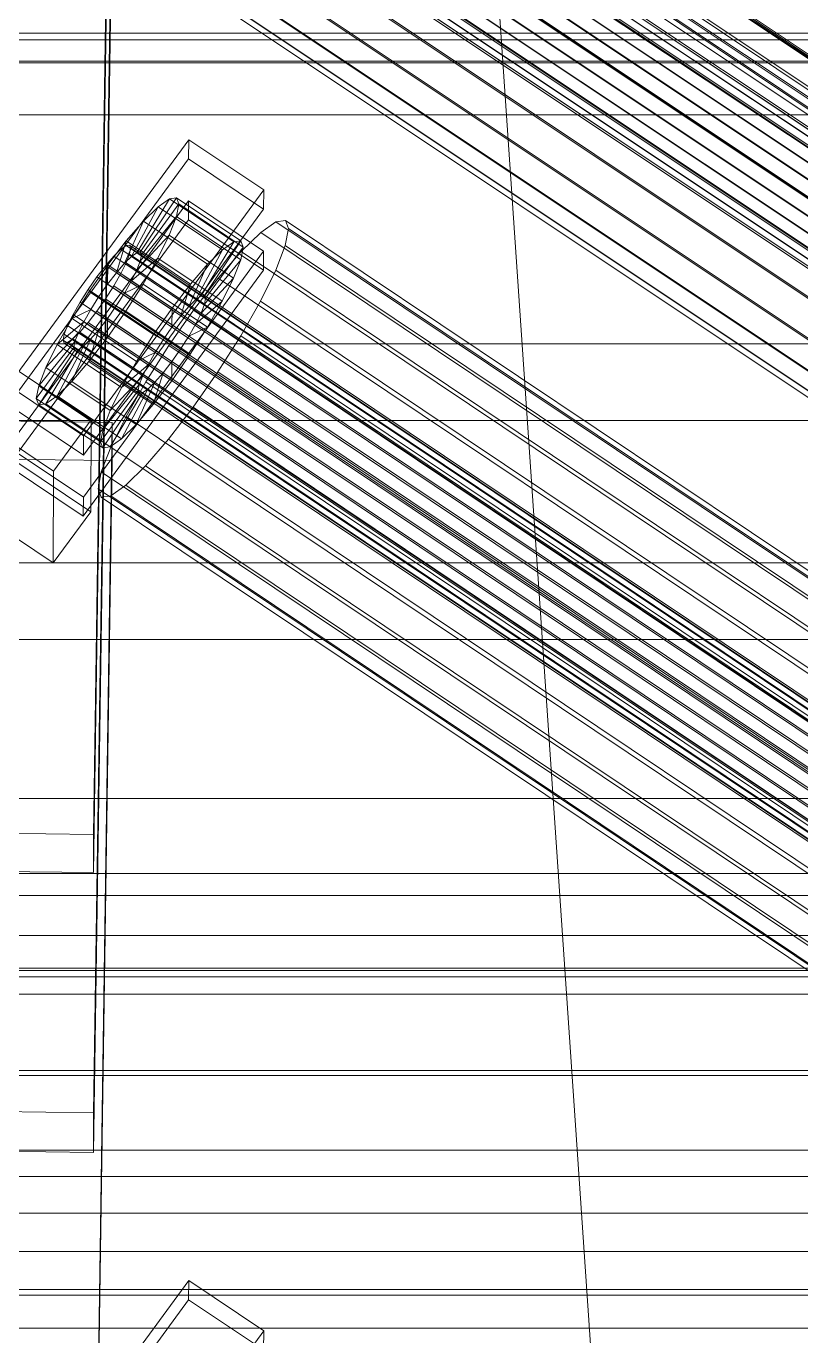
# Model space of a CAD drawing. Header units: millimetres. Extents: x -1970 to 34302, y -65268 to 6837.
# Drawn here: x -370.8 to -252.4, y -33264.8 to -33064.7 of the extents above; entities that cross this region are included whole.
import ezdxf

# ---------------------------------------------------------------- set-up
doc = ezdxf.new("R2010")
doc.units = ezdxf.units.MM
for name, color, linetype, lineweight in [('frontal_C01', 7, 'Continuous', 0), ('frontal_C02', 7, 'Continuous', 0), ('frontal_C02-briq', 7, 'Continuous', 0), ('frontal_mezcladora', 7, 'Continuous', 0)]:
    doc.layers.add(name, color=color, linetype=linetype, lineweight=lineweight)

msp = doc.modelspace()

# ---------------------------------------------------------------- linework, layer by layer
at = {"layer": 'frontal_C01'}
for p, q in [((-357.415, -33012.466), (-143.617, -33155.144)), ((-356.348, -33011.447), (-142.549, -33154.125)), ((-355.53, -33010.899), (-141.731, -33153.577)), ((-355.022, -33012.276), (-141.224, -33154.954)), ((-355.017, -33010.858), (-141.218, -33153.536)), ((-354.844, -33011.328), (-141.045, -33154.006)), ((-337.95, -33011.586), (-153.641, -33134.584)), ((-358.659, -33013.885), (-144.861, -33156.563)), ((-355.541, -33013.638), (-141.742, -33156.316)), ((-146.196, -33158.287), (-359.995, -33015.609)), ((-356.363, -33015.321), (-142.565, -33157.999)), ((-341.461, -33015.592), (-157.152, -33138.591)), ((-332.659, -33014.895), (-148.35, -33137.893)), ((-361.332, -33017.52), (-147.533, -33160.197)), ((-357.434, -33017.211), (-143.635, -33159.888)), ((-362.578, -33019.487), (-148.779, -33162.164)), ((-358.68, -33019.178), (-144.881, -33161.855)), ((-160.922, -33143.455), (-345.231, -33020.457)), ((-334.981, -33019.645), (-150.672, -33142.643)), ((-363.648, -33021.376), (-149.85, -33164.054)), ((-360.017, -33021.088), (-146.218, -33163.766)), ((-364.989, -33024.421), (-151.191, -33167.099)), ((-364.471, -33023.059), (-150.672, -33165.737)), ((-362.596, -33024.231), (-148.798, -33166.909)), ((-361.352, -33022.812), (-147.554, -33165.49)), ((-365.168, -33025.369), (-151.369, -33168.047)), ((-364.995, -33025.839), (-151.196, -33168.517)), ((-364.482, -33025.798), (-150.683, -33168.476)), ((-363.664, -33025.25), (-149.865, -33167.928)), ((-349.002, -33025.849), (-164.693, -33148.847)), ((-338.003, -33024.977), (-153.694, -33147.975)), ((-341.52, -33030.528), (-157.211, -33153.526)), ((-352.519, -33031.4), (-168.21, -33154.398)), ((-345.291, -33035.92), (-160.982, -33158.918)), ((-357.646, -33037.741), (-360.514, -33230.741)), ((-355.541, -33036.732), (-171.232, -33159.73)), ((-357.863, -33041.482), (-173.554, -33164.48)), ((-349.061, -33040.784), (-164.752, -33163.782)), ((-360.514, -33236.829), (-357.646, -33043.829)), ((-359.326, -33045.326), (-175.016, -33168.324)), ((-352.572, -33044.791), (-168.263, -33167.789)), ((-359.83, -33048.002), (-175.521, -33171)), ((-355.584, -33047.666), (-171.275, -33170.664)), ((-359.341, -33049.328), (-175.032, -33172.326)), ((-357.893, -33049.213), (-173.584, -33172.212)), ((-450, -33065.73), (450, -33065.73)), ((-425, -33070.293), (425, -33070.293)), ((980, -33203.654), (-980, -33203.654)), ((980, -33208.654), (-980, -33208.654)), ((-425, -33225.051), (425, -33225.051)), ((-360.514, -33230.741), (-378.512, -33230.498)), ((-360.514, -33236.829), (-360.514, -33230.741)), ((425, -33236.482), (-425, -33236.482)), ((-378.512, -33236.586), (-360.514, -33236.829)), ((425, -33240.513), (-425, -33240.513)), ((-425, -33251.944), (425, -33251.944)), ((980, -33258.654), (-980, -33258.654)), ((980, -33263.654), (-980, -33263.654))]:
    msp.add_line(p, q, dxfattribs=at)
at = {"layer": 'frontal_C02'}
for p, q in [((-357.646, -32994.438), (-360.514, -33188.205)), ((-357.863, -32998.23), (-173.554, -33121.714)), ((-360.514, -33194.05), (-357.646, -33000.283)), ((-359.326, -33002.007), (-175.016, -33125.491)), ((-352.572, -33001.089), (-168.263, -33124.573)), ((-359.83, -33004.607), (-175.521, -33128.09)), ((-355.584, -33004.029), (-171.275, -33127.513)), ((-359.341, -33005.85), (-175.032, -33129.334)), ((-357.893, -33005.653), (-173.584, -33129.137)), ((425, -33066.756), (-425, -33066.756)), ((-425, -33078.232), (425, -33078.232)), ((-373.501, -33119.611), (-345.969, -33082.018)), ((-345.981, -33084.941), (-345.969, -33082.018)), ((-345.969, -33082.018), (-334.501, -33089.701)), ((-345.981, -33084.941), (-373.513, -33122.534)), ((-334.513, -33092.624), (-345.981, -33084.941)), ((-334.501, -33089.701), (-362.033, -33127.294)), ((-334.501, -33089.701), (-334.513, -33092.624)), ((-373.539, -33128.963), (-346.008, -33091.371)), ((-362.045, -33130.217), (-334.513, -33092.624)), ((-354.71, -33099.874), (-350.645, -33092.269)), ((-353.892, -33099.298), (-348.918, -33091.054)), ((-353.378, -33099.228), (-347.835, -33090.907)), ((-353.205, -33099.669), (-347.47, -33091.837)), ((-350.645, -33092.269), (-352.899, -33094.468)), ((-348.918, -33091.054), (-350.645, -33092.269)), ((-350.645, -33092.269), (-340.816, -33098.855)), ((-347.835, -33090.907), (-348.918, -33091.054)), ((-348.918, -33091.054), (-339.088, -33097.64)), ((-347.847, -33093.781), (-347.47, -33091.837)), ((-347.835, -33090.907), (-338.005, -33097.493)), ((-347.47, -33091.837), (-347.835, -33090.907)), ((-347.47, -33091.837), (-337.64, -33098.423)), ((-346.02, -33094.293), (-346.008, -33091.371)), ((-346.008, -33091.371), (-334.539, -33099.054)), ((-346.02, -33094.293), (-373.551, -33131.886)), ((-355.777, -33100.915), (-352.899, -33094.468)), ((-352.899, -33094.468), (-355.525, -33097.503)), ((-353.384, -33100.59), (-347.847, -33093.781)), ((-352.899, -33094.468), (-343.069, -33101.054)), ((-348.941, -33096.607), (-347.847, -33093.781)), ((-347.847, -33093.781), (-338.017, -33100.367)), ((-334.551, -33101.977), (-346.02, -33094.293)), ((-332.629, -33094.559), (-334.938, -33096.183)), ((-331.181, -33094.362), (-332.629, -33094.559)), ((-332.629, -33094.559), (-148.32, -33218.043)), ((-330.692, -33095.606), (-331.181, -33094.362)), ((-331.181, -33094.362), (-146.872, -33217.846)), ((-353.902, -33101.929), (-348.941, -33096.607)), ((-350.678, -33100.122), (-348.941, -33096.607)), ((-348.941, -33096.607), (-339.111, -33103.193)), ((-334.938, -33096.183), (-337.95, -33099.123)), ((-334.938, -33096.183), (-150.629, -33219.667)), ((-331.197, -33098.205), (-330.692, -33095.606)), ((-330.692, -33095.606), (-146.383, -33219.09)), ((-355.525, -33097.503), (-358.345, -33101.165)), ((-357.021, -33102.353), (-355.525, -33097.503)), ((-355.53, -33098.201), (-356.348, -33098.776)), ((-355.017, -33098.131), (-355.53, -33098.201)), ((-355.53, -33098.201), (-141.731, -33241.442)), ((-355.525, -33097.503), (-345.695, -33104.088)), ((-355.022, -33099.492), (-354.844, -33098.571)), ((-354.844, -33098.571), (-355.017, -33098.131)), ((-355.017, -33098.131), (-141.218, -33241.372)), ((-354.844, -33098.571), (-141.045, -33241.813)), ((-339.088, -33097.64), (-344.062, -33105.884)), ((-338.005, -33097.493), (-343.549, -33105.814)), ((-337.64, -33098.423), (-343.376, -33106.255)), ((-340.816, -33098.855), (-339.088, -33097.64)), ((-339.088, -33097.64), (-338.005, -33097.493)), ((-337.64, -33098.423), (-338.017, -33100.367)), ((-338.005, -33097.493), (-337.64, -33098.423)), ((-332.659, -33101.983), (-331.197, -33098.205)), ((-331.197, -33098.205), (-146.887, -33221.689)), ((-334.539, -33099.054), (-362.071, -33136.647)), ((-357.415, -33099.818), (-358.659, -33101.255)), ((-356.348, -33098.776), (-357.415, -33099.818)), ((-357.415, -33099.818), (-143.617, -33243.059)), ((-356.348, -33098.776), (-142.549, -33242.017)), ((-355.777, -33100.915), (-354.71, -33099.874)), ((-355.541, -33100.831), (-355.022, -33099.492)), ((-355.022, -33099.492), (-141.224, -33242.734)), ((-354.725, -33103.594), (-350.678, -33100.122)), ((-354.71, -33099.874), (-353.892, -33099.298)), ((-344.88, -33106.459), (-354.71, -33099.874)), ((-353.384, -33100.59), (-353.902, -33101.929)), ((-353.892, -33099.298), (-353.378, -33099.228)), ((-344.062, -33105.884), (-353.892, -33099.298)), ((-353.205, -33099.669), (-353.384, -33100.59)), ((-343.554, -33107.176), (-353.384, -33100.59)), ((-343.549, -33105.814), (-353.378, -33099.228)), ((-353.378, -33099.228), (-353.205, -33099.669)), ((-343.376, -33106.255), (-353.205, -33099.669)), ((-352.938, -33104.087), (-350.678, -33100.122)), ((-350.678, -33100.122), (-340.848, -33106.708)), ((-340.816, -33098.855), (-344.88, -33106.459)), ((-338.017, -33100.367), (-343.554, -33107.176)), ((-343.069, -33101.054), (-340.816, -33098.855)), ((-337.95, -33099.123), (-341.461, -33103.18)), ((-338.017, -33100.367), (-339.111, -33103.193)), ((-337.95, -33099.123), (-153.641, -33222.607)), ((-334.539, -33099.054), (-334.551, -33101.977)), ((-362.083, -33139.57), (-334.551, -33101.977)), ((-358.345, -33101.165), (-361.166, -33105.205)), ((-358.659, -33101.255), (-359.995, -33102.99)), ((-358.659, -33101.255), (-144.861, -33244.496)), ((-358.345, -33101.165), (-358.357, -33104.087)), ((-358.357, -33104.087), (-357.021, -33102.353)), ((-348.515, -33107.75), (-358.345, -33101.165)), ((-357.434, -33104.374), (-356.363, -33102.496)), ((-357.021, -33102.353), (-355.777, -33100.915)), ((-347.191, -33108.938), (-357.021, -33102.353)), ((-356.363, -33102.496), (-355.541, -33100.831)), ((-356.363, -33102.496), (-142.565, -33245.737)), ((-345.947, -33107.501), (-355.777, -33100.915)), ((-355.541, -33100.831), (-141.742, -33244.072)), ((-353.902, -33101.929), (-354.725, -33103.594)), ((-344.073, -33108.514), (-353.902, -33101.929)), ((-343.069, -33101.054), (-345.947, -33107.501)), ((-345.695, -33104.088), (-343.069, -33101.054)), ((-334.981, -33106.682), (-332.659, -33101.983)), ((-332.659, -33101.983), (-148.35, -33225.467)), ((-359.995, -33102.99), (-361.332, -33104.904)), ((-146.196, -33246.231), (-359.995, -33102.99)), ((-359.693, -33106.001), (-358.357, -33104.087)), ((-358.68, -33106.337), (-357.434, -33104.374)), ((-358.357, -33104.087), (-348.527, -33110.673)), ((-357.434, -33104.374), (-143.635, -33247.615)), ((-354.725, -33103.594), (-355.796, -33105.471)), ((-355.796, -33105.471), (-352.938, -33104.087)), ((-355.569, -33108.23), (-352.938, -33104.087)), ((-344.895, -33110.179), (-354.725, -33103.594)), ((-352.938, -33104.087), (-343.108, -33110.672)), ((-348.515, -33107.75), (-345.695, -33104.088)), ((-345.695, -33104.088), (-347.191, -33108.938)), ((-341.461, -33103.18), (-345.231, -33108.075)), ((-339.111, -33103.193), (-344.073, -33108.514)), ((-341.461, -33103.18), (-157.152, -33226.664)), ((-339.111, -33103.193), (-340.848, -33106.708)), ((-361.166, -33105.205), (-363.797, -33109.349)), ((-361.332, -33104.904), (-362.578, -33106.866)), ((-361.332, -33104.904), (-147.533, -33248.145)), ((-359.693, -33106.001), (-361.166, -33105.205)), ((-361.166, -33105.205), (-351.336, -33111.791)), ((-360.939, -33107.964), (-359.693, -33106.001)), ((-360.017, -33108.25), (-358.68, -33106.337)), ((-349.863, -33112.587), (-359.693, -33106.001)), ((-358.68, -33106.337), (-144.881, -33249.578)), ((-355.796, -33105.471), (-357.042, -33107.434)), ((-345.966, -33112.057), (-355.796, -33105.471)), ((-344.88, -33106.459), (-345.947, -33107.501)), ((-340.848, -33106.708), (-344.895, -33110.179)), ((-344.062, -33105.884), (-344.88, -33106.459)), ((-343.549, -33105.814), (-344.062, -33105.884)), ((-343.554, -33107.176), (-343.376, -33106.255)), ((-343.376, -33106.255), (-343.549, -33105.814)), ((-340.848, -33106.708), (-343.108, -33110.672)), ((-338.003, -33111.981), (-334.981, -33106.682)), ((-334.981, -33106.682), (-150.672, -33230.166)), ((-360.939, -33107.964), (-363.797, -33109.349)), ((-362.578, -33106.866), (-363.648, -33108.744)), ((-362.578, -33106.866), (-148.779, -33250.108)), ((-362.01, -33109.842), (-360.939, -33107.964)), ((-361.352, -33109.985), (-360.017, -33108.25)), ((-351.109, -33114.55), (-360.939, -33107.964)), ((-360.017, -33108.25), (-146.218, -33251.492)), ((-358.39, -33112.271), (-355.569, -33108.23)), ((-357.042, -33107.434), (-358.378, -33109.348)), ((-357.042, -33107.434), (-355.569, -33108.23)), ((-347.212, -33114.02), (-357.042, -33107.434)), ((-355.569, -33108.23), (-345.739, -33114.816)), ((-351.336, -33111.791), (-348.515, -33107.75)), ((-345.231, -33108.075), (-349.002, -33113.477)), ((-348.527, -33110.673), (-348.515, -33107.75)), ((-345.947, -33107.501), (-347.191, -33108.938)), ((-160.922, -33231.559), (-345.231, -33108.075)), ((-344.895, -33110.179), (-344.073, -33108.514)), ((-344.073, -33108.514), (-343.554, -33107.176)), ((-363.797, -33109.349), (-366.057, -33113.313)), ((-362.01, -33109.842), (-366.057, -33113.313)), ((-364.471, -33110.409), (-364.989, -33111.748)), ((-363.648, -33108.744), (-364.471, -33110.409)), ((-364.471, -33110.409), (-150.672, -33253.651)), ((-363.797, -33109.349), (-353.967, -33115.935)), ((-363.648, -33108.744), (-149.85, -33251.986)), ((-362.833, -33111.507), (-362.01, -33109.842)), ((-362.596, -33111.422), (-361.352, -33109.985)), ((-352.18, -33116.428), (-362.01, -33109.842)), ((-361.352, -33109.985), (-147.554, -33253.227)), ((-358.378, -33109.348), (-359.714, -33111.083)), ((-358.378, -33109.348), (-358.39, -33112.271)), ((-348.548, -33115.934), (-358.378, -33109.348)), ((-348.527, -33110.673), (-349.863, -33112.587)), ((-347.191, -33108.938), (-348.527, -33110.673)), ((-345.966, -33112.057), (-344.895, -33110.179)), ((-343.108, -33110.672), (-345.966, -33112.057)), ((-343.108, -33110.672), (-345.739, -33114.816)), ((-362.833, -33111.507), (-367.794, -33116.828)), ((-364.989, -33111.748), (-365.168, -33112.669)), ((-365.168, -33112.669), (-364.995, -33113.109)), ((-365.168, -33112.669), (-151.369, -33255.91)), ((-364.989, -33111.748), (-151.191, -33254.989)), ((-364.482, -33113.04), (-363.664, -33112.464)), ((-360.958, -33112.52), (-363.836, -33118.967)), ((-363.664, -33112.464), (-362.596, -33111.422)), ((-363.664, -33112.464), (-149.865, -33255.706)), ((-363.351, -33112.845), (-362.833, -33111.507)), ((-353.003, -33118.093), (-362.833, -33111.507)), ((-362.596, -33111.422), (-148.798, -33254.664)), ((-360.958, -33112.52), (-362.025, -33113.562)), ((-359.714, -33111.083), (-361.21, -33115.933)), ((-361.21, -33115.933), (-358.39, -33112.271)), ((-359.714, -33111.083), (-360.958, -33112.52)), ((-351.128, -33119.106), (-360.958, -33112.52)), ((-349.884, -33117.669), (-359.714, -33111.083)), ((-358.39, -33112.271), (-348.56, -33118.857)), ((-353.967, -33115.935), (-351.336, -33111.791)), ((-351.336, -33111.791), (-349.863, -33112.587)), ((-349.863, -33112.587), (-351.109, -33114.55)), ((-347.212, -33114.02), (-345.966, -33112.057)), ((-341.52, -33117.521), (-338.003, -33111.981)), ((-338.003, -33111.981), (-153.694, -33235.465)), ((-450, -33113.242), (450, -33113.242)), ((-363.53, -33113.766), (-369.265, -33121.598)), ((-363.357, -33114.207), (-368.9, -33122.528)), ((-363.351, -33112.845), (-368.888, -33119.654)), ((-362.843, -33114.137), (-367.817, -33122.381)), ((-366.057, -33113.313), (-367.794, -33116.828)), ((-362.025, -33113.562), (-366.09, -33121.166)), ((-366.057, -33113.313), (-356.228, -33119.899)), ((-364.995, -33113.109), (-364.482, -33113.04)), ((-364.995, -33113.109), (-151.196, -33256.351)), ((-364.482, -33113.04), (-150.683, -33256.281)), ((-363.53, -33113.766), (-363.351, -33112.845)), ((-363.357, -33114.207), (-363.53, -33113.766)), ((-353.7, -33120.352), (-363.53, -33113.766)), ((-362.843, -33114.137), (-363.357, -33114.207)), ((-353.527, -33120.793), (-363.357, -33114.207)), ((-353.521, -33119.431), (-363.351, -33112.845)), ((-362.025, -33113.562), (-362.843, -33114.137)), ((-353.014, -33120.723), (-362.843, -33114.137)), ((-352.196, -33120.148), (-362.025, -33113.562)), ((-353.967, -33115.935), (-351.109, -33114.55)), ((-349.002, -33113.477), (-352.519, -33119.016)), ((-351.109, -33114.55), (-352.18, -33116.428)), ((-349.002, -33113.477), (-164.693, -33236.961)), ((-348.548, -33115.934), (-347.212, -33114.02)), ((-345.739, -33114.816), (-347.212, -33114.02)), ((-363.836, -33118.967), (-361.21, -33115.933)), ((-361.21, -33115.933), (-351.38, -33122.519)), ((-356.228, -33119.899), (-353.967, -33115.935)), ((-356.228, -33119.899), (-352.18, -33116.428)), ((-352.18, -33116.428), (-353.003, -33118.093)), ((-349.884, -33117.669), (-348.548, -33115.934)), ((-345.739, -33114.816), (-348.56, -33118.857)), ((-348.56, -33118.857), (-348.548, -33115.934)), ((-372.35, -33117.168), (-360.882, -33124.851)), ((-367.794, -33116.828), (-368.888, -33119.654)), ((-367.794, -33116.828), (-357.964, -33123.414)), ((-357.964, -33123.414), (-353.003, -33118.093)), ((-353.003, -33118.093), (-353.521, -33119.431)), ((-351.38, -33122.519), (-349.884, -33117.669)), ((-351.128, -33119.106), (-349.884, -33117.669)), ((-345.291, -33122.922), (-341.52, -33117.521)), ((-341.52, -33117.521), (-157.211, -33241.005)), ((-362.033, -33127.294), (-373.501, -33119.611)), ((-368.888, -33119.654), (-369.265, -33121.598)), ((-368.888, -33119.654), (-359.058, -33126.24)), ((-366.09, -33121.166), (-363.836, -33118.967)), ((-363.836, -33118.967), (-354.006, -33125.553)), ((-359.436, -33128.184), (-353.7, -33120.352)), ((-359.058, -33126.24), (-353.521, -33119.431)), ((-357.987, -33128.967), (-353.014, -33120.723)), ((-357.964, -33123.414), (-356.228, -33119.899)), ((-356.26, -33127.752), (-352.196, -33120.148)), ((-352.519, -33119.016), (-355.541, -33124.316)), ((-354.006, -33125.553), (-351.128, -33119.106)), ((-353.521, -33119.431), (-353.7, -33120.352)), ((-353.7, -33120.352), (-353.527, -33120.793)), ((-353.527, -33120.793), (-353.014, -33120.723)), ((-353.014, -33120.723), (-352.196, -33120.148)), ((-352.519, -33119.016), (-168.21, -33242.5)), ((-352.196, -33120.148), (-351.128, -33119.106)), ((-348.56, -33118.857), (-351.38, -33122.519)), ((-373.513, -33122.534), (-362.045, -33130.217)), ((-369.265, -33121.598), (-368.9, -33122.528)), ((-369.265, -33121.598), (-359.436, -33128.184)), ((-368.9, -33122.528), (-367.817, -33122.381)), ((-368.9, -33122.528), (-359.07, -33129.114)), ((-367.817, -33122.381), (-366.09, -33121.166)), ((-367.817, -33122.381), (-357.987, -33128.967)), ((-366.09, -33121.166), (-356.26, -33127.752)), ((-359.07, -33129.114), (-353.527, -33120.793)), ((-351.38, -33122.519), (-354.006, -33125.553)), ((-359.058, -33126.24), (-357.964, -33123.414)), ((-355.541, -33124.316), (-357.863, -33129.015)), ((-355.541, -33124.316), (-171.232, -33247.8)), ((-349.061, -33127.818), (-345.291, -33122.922)), ((-345.291, -33122.922), (-160.982, -33246.406)), ((450, -33124.933), (-450, -33124.933)), ((-366.618, -33132.683), (-378.086, -33125)), ((-375.644, -33124.979), (-357.646, -33125.223)), ((-360.882, -33124.851), (-366.618, -33132.683)), ((-360.882, -33124.851), (-360.939, -33138.88)), ((-357.646, -33125.223), (-360.514, -33318.99)), ((-359.436, -33128.184), (-359.058, -33126.24)), ((-357.646, -33125.223), (-357.646, -33131.069)), ((-354.006, -33125.553), (-356.26, -33127.752)), ((-362.045, -33130.217), (-362.033, -33127.294)), ((-359.07, -33129.114), (-359.436, -33128.184)), ((-356.26, -33127.752), (-357.987, -33128.967)), ((-352.572, -33131.874), (-349.061, -33127.818)), ((-349.061, -33127.818), (-164.752, -33251.302)), ((-362.071, -33136.647), (-373.539, -33128.963)), ((-357.863, -33129.015), (-359.326, -33132.793)), ((-357.987, -33128.967), (-359.07, -33129.114)), ((-357.863, -33129.015), (-173.554, -33252.499)), ((-357.646, -33131.069), (-375.644, -33130.825)), ((-373.551, -33131.886), (-362.083, -33139.57)), ((-360.939, -33138.88), (-372.408, -33131.197)), ((-366.675, -33146.712), (-366.618, -33132.683)), ((-360.514, -33324.836), (-357.646, -33131.069)), ((-355.584, -33134.814), (-352.572, -33131.874)), ((-352.572, -33131.874), (-168.263, -33255.358)), ((-359.326, -33132.793), (-359.83, -33135.392)), ((-359.326, -33132.793), (-175.016, -33256.277)), ((-362.083, -33139.57), (-362.071, -33136.647)), ((-359.83, -33135.392), (-359.341, -33136.635)), ((-359.83, -33135.392), (-175.521, -33258.876)), ((-359.341, -33136.635), (-357.893, -33136.438)), ((-359.341, -33136.635), (-175.032, -33260.119)), ((-357.893, -33136.438), (-355.584, -33134.814)), ((-357.893, -33136.438), (-173.584, -33259.922)), ((-355.584, -33134.814), (-171.275, -33258.298)), ((-378.143, -33139.028), (-366.675, -33146.712)), ((-366.675, -33146.712), (-360.939, -33138.88)), ((450, -33146.714), (-450, -33146.714)), ((-450, -33158.405), (450, -33158.405)), ((-425, -33182.694), (425, -33182.694)), ((-360.514, -33188.205), (-378.512, -33187.961)), ((-360.514, -33194.05), (-360.514, -33188.205)), ((425, -33194.17), (-425, -33194.17)), ((-378.512, -33193.807), (-360.514, -33194.05)), ((425, -33197.541), (-425, -33197.541)), ((-425, -33209.017), (425, -33209.017)), ((-450, -33212.613), (450, -33212.613)), ((450, -33224.303), (-450, -33224.303)), ((450, -33246.084), (-450, -33246.084)), ((-373.501, -33293.991), (-345.969, -33256.398)), ((-345.981, -33259.321), (-345.969, -33256.398)), ((-345.969, -33256.398), (-334.501, -33264.082)), ((-450, -33257.775), (450, -33257.775)), ((-345.981, -33259.321), (-373.513, -33296.914)), ((-334.513, -33267.004), (-345.981, -33259.321)), ((-334.501, -33264.082), (-362.033, -33301.675)), ((-334.501, -33264.082), (-334.513, -33267.004))]:
    msp.add_line(p, q, dxfattribs=at)
at = {"layer": 'frontal_C02-briq'}
msp.add_line((-300, -33039.939), (-280, -33332.75), dxfattribs=at)
at = {"layer": 'frontal_mezcladora'}
for p, q in [((-575, -33070), (575, -33070)), ((575, -33210), (-575, -33210))]:
    msp.add_line(p, q, dxfattribs=at)

doc.saveas('drawing.dxf')
